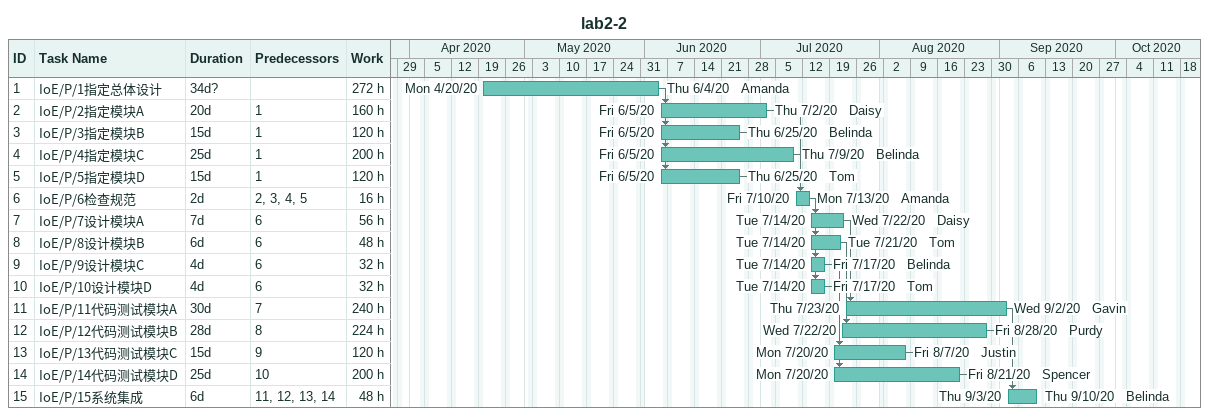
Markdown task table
lab2-2

| ID | Task | Duration | Start | Finish | Predecessors | Resources | Work (h) |
|---|---|---|---|---|---|---|---|
| 1 | IoE/P/1指定总体设计 | 34d? | 2020-04-20 | 2020-06-04 |  | Amanda | 272 |
| 2 | IoE/P/2指定模块A | 20d | 2020-06-05 | 2020-07-02 | 1 | Daisy | 160 |
| 3 | IoE/P/3指定模块B | 15d | 2020-06-05 | 2020-06-25 | 1 | Belinda | 120 |
| 4 | IoE/P/4指定模块C | 25d | 2020-06-05 | 2020-07-09 | 1 | Belinda | 200 |
| 5 | IoE/P/5指定模块D | 15d | 2020-06-05 | 2020-06-25 | 1 | Tom | 120 |
| 6 | IoE/P/6检查规范 | 2d | 2020-07-10 | 2020-07-13 | 2, 3, 4, 5 | Amanda | 16 |
| 7 | IoE/P/7设计模块A | 7d | 2020-07-14 | 2020-07-22 | 6 | Daisy | 56 |
| 8 | IoE/P/8设计模块B | 6d | 2020-07-14 | 2020-07-21 | 6 | Tom | 48 |
| 9 | IoE/P/9设计模块C | 4d | 2020-07-14 | 2020-07-17 | 6 | Belinda | 32 |
| 10 | IoE/P/10设计模块D | 4d | 2020-07-14 | 2020-07-17 | 6 | Tom | 32 |
| 11 | IoE/P/11代码测试模块A | 30d | 2020-07-23 | 2020-09-02 | 7 | Gavin | 240 |
| 12 | IoE/P/12代码测试模块B | 28d | 2020-07-22 | 2020-08-28 | 8 | Purdy | 224 |
| 13 | IoE/P/13代码测试模块C | 15d | 2020-07-20 | 2020-08-07 | 9 | Justin | 120 |
| 14 | IoE/P/14代码测试模块D | 25d | 2020-07-20 | 2020-08-21 | 10 | Spencer | 200 |
| 15 | IoE/P/15系统集成 | 6d | 2020-09-03 | 2020-09-10 | 11, 12, 13, 14 | Belinda | 48 |
